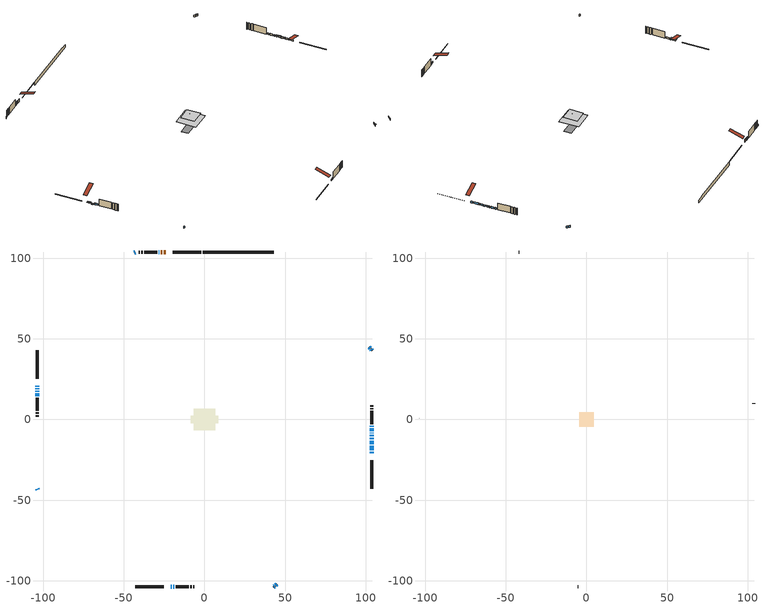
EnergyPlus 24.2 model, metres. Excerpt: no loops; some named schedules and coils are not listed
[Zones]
conditioned space
 floor outside (Floor1 construction): -0.37,-0.37 -0.37,0.37 0.37,0.37 0.37,-0.37 z0.54
 floor outside (Floor3 construction): -0.53,-0.53 -0.53,0.53 0.53,0.53 0.53,-0.53 z0.54
 floor adiabatic (AdiabaticFloorConstruction): -6.64,-6.64 -6.64,6.64 6.64,6.64 6.64,-6.64 z2.98
 floor foundation (Slab1 construction): -8.56,-2.43 -8.56,2.43 8.56,2.43 8.56,-2.43 z-1.82
 wall outside (RimJoist1 construction): -1.9,103.8 -19.65,103.8 / -43,-103.8 -25.25,-103.8 / -103.8,43 -103.8,25.25 / 103.8,-43 103.8,-25.25 z0.54:0.84
 wall outside (AdiabaticWallConstruction 1): -23.96,103.8 -25.4,103.8 / -26.33,103.8 -26.98,103.8 z0.54:2.57
 wall outside (AdiabaticWallConstruction): -103.8,20.94 -103.8,20.22 z0.54:1.43; 103.8,-20.94 103.8,-20.03 / 103.8,-19.1 103.8,-16.13 / -27.91,103.8 -28.3,103.8 / -103.8,19.3 -103.8,18.74 / -20.94,-103.8 -20.38,-103.8 / 103.8,-8.55 103.8,-8.23 / -19.45,-103.8 -18.8,-103.8 / -103.8,16.35 -103.8,14.43 / -42.99,103.8 -43.51,103.28 / -103.8,-42.99 -103.28,-43.51 / 103.8,-7.3 103.8,-5.55 / 103.8,-4.62 103.8,-3.81 / 44.19,-102.61 44.83,-101.97 / 102.61,44.19 101.97,44.83 z0.54:1.76; 103.8,-15.2 103.8,-13.12 / 42.99,-103.8 43.53,-103.26 / 103.8,42.99 103.26,43.53 / 103.8,-10.24 103.8,-9.48 z0.54:1.56; 103.8,-12.19 103.8,-11.17 z0.54:1.51; -103.8,17.82 -103.8,17.28 z0.54:1
 wall outside (Wall1 construction): -29.23,103.8 -37.41,103.8 / -17.87,-103.8 -9.7,-103.8 / -103.8,13.5 -103.8,5.32 / 103.8,-2.89 103.8,5.29 z0.54:5.42
 wall outside (Wall2 construction): -38.34,103.8 -39.16,103.8 / -8.77,-103.8 -7.94,-103.8 / -103.8,4.4 -103.8,3.57 / 103.8,6.22 103.8,7.05 z0.54:5.42
 wall outside (Wall4 construction): -40.09,103.8 -40.88,103.8 / -7.01,-103.8 -6.23,-103.8 / -103.8,2.64 -103.8,1.85 / 103.8,7.97 103.8,8.76 z0.54:5.42
 wall foundation (FoundationWall1 construction): -0.97,103.8,-1.82 -0.97,103.8,0.54 38.6,103.8,0.54 38.6,103.8,0.27 43,103.8,0.27 43,103.8,-1.82
 window (WindowConstruction 17): -103.8,20.93 -103.8,20.22 z0.54:1.43
 window (WindowConstruction 8): 103.8,-20.93 103.8,-20.03 z0.54:1.76
 window (WindowConstruction 9): 103.8,-19.1 103.8,-16.13 z0.54:1.76
 window (WindowConstruction 18): -27.91,103.8 -28.3,103.8 z0.54:1.76
 window (WindowConstruction 10): -103.8,19.3 -103.8,18.74 z0.54:1.76
 window (WindowConstruction 11): 103.8,-15.2 103.8,-13.12 z0.54:1.55
 window (WindowConstruction 12): 103.8,-12.19 103.8,-11.17 z0.54:1.51
 window (WindowConstruction 13): 43,-103.8 43.53,-103.26 z0.54:1.55
 window (WindowConstruction 14): 103.8,43 103.26,43.53 z0.54:1.55
 window (WindowConstruction): -103.8,17.81 -103.8,17.28 z0.54:1
 window (WindowConstruction 15): 103.8,-10.24 103.8,-9.48 z0.54:1.55
 window (WindowConstruction 16): -20.93,-103.8 -20.38,-103.8 z0.54:1.76
 window (WindowConstruction 19): 103.8,-8.55 103.8,-8.23 z0.54:1.76
 window (WindowConstruction 20): -19.45,-103.8 -18.8,-103.8 z0.54:1.76
 window (WindowConstruction 1): -103.8,16.35 -103.8,14.43 z0.54:1.76
 window (WindowConstruction 2): -43,103.8 -43.51,103.28 z0.54:1.76
 window (WindowConstruction 3): -103.8,-43 -103.28,-43.51 z0.54:1.76
 window (WindowConstruction 4): 103.8,-7.3 103.8,-5.55 z0.54:1.76
 window (WindowConstruction 5): 103.8,-4.62 103.8,-3.82 z0.54:1.76
 window (WindowConstruction 6): 44.19,-102.6 44.83,-101.97 z0.54:1.76
 window (WindowConstruction 7): 102.6,44.19 101.97,44.83 z0.54:1.76
 door (Door): -23.96,103.8 -25.4,103.8 z0.54:2.57
 door (Door 1): -26.33,103.8 -26.98,103.8 z0.54:2.57
 ceiling adiabatic (AdiabaticFloorConstruction): 6.64,-6.64 6.64,6.64 -6.64,6.64 -6.64,-6.64 z2.98
attic - vented
 floor to conditioned space (Floor4 construction Reversed): -4.62,-4.62 -4.62,4.62 4.62,4.62 4.62,-4.62 z5.42
 floor to conditioned space (Floor5 construction Reversed): -1.24,-1.24 -1.24,1.24 1.24,1.24 1.24,-1.24 z5.42
 wall outside (Wall5 construction): -41.81,103.8 -42.07,103.8 / -5.3,-103.8 -5.04,-103.8 / -103.8,0.93 -103.8,0.67 / 103.8,9.69 103.8,9.95 z0.54:5.42
 roof outside (Roof1 construction): -23.03,103.8,5.42 -23.03,94.48,8.53 -20.58,94.48,8.53 -20.58,103.8,5.42; -21.86,-103.8,5.42 -21.86,-94.48,8.53 -24.32,-94.48,8.53 -24.32,-103.8,5.42; -103.8,21.86,5.42 -94.48,21.86,8.53 -94.48,24.32,8.53 -103.8,24.32,5.42; 103.8,-21.86,5.42 94.48,-21.86,8.53 94.48,-24.32,8.53 103.8,-24.32,5.42
shading: -103.8,19.93 -103.8,21.23 -105.32,21.23 -105.32,19.93 z1.73; 103.8,-12.97 103.8,-15.35 104.26,-15.35 104.26,-12.97 z1.7; 103.8,-11.02 103.8,-12.34 104.26,-12.34 104.26,-11.02 z1.66; 43.64,-103.16 42.89,-103.91 43.22,-104.23 43.97,-103.48 z1.7; 103.16,43.64 103.91,42.89 104.23,43.22 103.48,43.97 z1.7; -103.8,17.13 -103.8,17.96 -105.32,17.96 -105.32,17.13 z1.15; 103.8,-9.33 103.8,-10.39 104.26,-10.39 104.26,-9.33 z1.7
[Building]
Building 1: Terrain=Suburbs
[Site:Location]
Moncton Intl AP_NB: Latitude {deg}=46.11; Longitude {deg}=-64.68; Time Zone {hr}=-4; Elevation {m}=71; Keep Site Location Information=Yes
[Site:GroundTemperature:Shallow]
1.33672, -0.726403, -0.891626, 0.0874321, 4.0178, 7.92987, 11.3214, 13.4699, 13.6524, 11.905, 8.59993, 4.80787
[Site:WaterMainsTemperature]
Calculation Method=Schedule; Temperature Schedule=mains temperature schedule
[Material] Roughness=Rough; Thermal Absorptance=0.9
Name | Thickness {m} | Conductivity {W/m-K} | Density {kg/m3} | Specific Heat {J/kg-K} | Solar Absorptance | Visible Absorptance
asphalt or fiberglass shingles | 0.00635 | 0.162714 | 1121.4 | 1465.45 | 0.4 | 0.4
ceiling loosefill ins | 0.254 | 0.0480833 | 16.02 | 1046.75 | 0.7 | 0.7
ceiling loosefill ins 1 | 0.169333 | 0.0480833 | 16.02 | 1046.75 | 0.7 | 0.7
ceiling stud and cavity | 0.1397 | 0.125932 | 65.682 | 1177.47 | 0.7 | 0.7
ceiling stud and cavity 1 | 0.1397 | 0.154955 | 65.682 | 1177.47 | 0.7 | 0.7
concrete 4.0 in. | 0.1016 | 1.803125 | 2242.8 | 837.4 | 0.7 | 0.7
concrete 8.0 in. | 0.2032 | 1.803125 | 2242.8 | 837.4 | 0.7 | 0.7
door material | 0.04445 | 0.0451087 | 512.64 | 1214.23 | 0.7 | 0.7
exterior vertical ins | 0.0141244 | 0.029427 | 32.04 | 1214.23 | 0.7 | 0.7
floor covering | 0.0127 | 0.0433444 | 54.468 | 1339.84 | 0.6 | 0.6
floor rigid ins; rim joist rigid ins; wall rigid ins | 0.051816 | 0.029427 | 32.04 | 1214.23 | 0.7 | 0.7
floor rigid ins 1; wall rigid ins 1 | 0.512978 | 0.029427 | 32.04 | 1214.23 | 0.7 | 0.7
floor stud and cavity | 0.1397 | 0.0855671 | 92.3553 | 1139.71 | 0.7 | 0.7
floor stud and cavity 1 | 0.1397 | 0.0880357 | 92.3553 | 1139.71 | 0.7 | 0.7
floor stud and cavity 2 | 0.1397 | 1.75129 | 37.0049 | 1207.88 | 0.7 | 0.7
furniture material conditioned space 1 | 0.1524 | 0.115458 | 640.8 | 1214.23 | 0.6 | 0.6
gypsum board | 0.0127 | 0.160291 | 801 | 837.4 | 0.6 | 0.6
gypsum board 1 | 0.0127 | 0.160291 | 801 | 837.4 | 0.7 | 0.7
osb sheathing 0.5 in. | 0.0127 | 0.115458 | 512.64 | 1214.23 | 0.7 | 0.7
osb sheathing 0.75 in. | 0.01905 | 0.115458 | 512.64 | 1214.23 | 0.7 | 0.7
osb sheathing 2.0 in. | 0.0508 | 0.115458 | 512.64 | 1214.23 | 0.7 | 0.7
rim joist stud and cavity | 0.0508 | 0.0471729 | 125.044 | 1163.47 | 0.6 | 0.6
wall stud and cavity | 0.1397 | 0.202397 | 139.0536 | 1170.24 | 0.7 | 0.7
wall stud and cavity 1 | 0.1397 | 0.251873 | 139.0536 | 1170.24 | 0.7 | 0.7
wall stud and cavity 2 | 0.1397 | 0.532503 | 139.0536 | 1170.24 | 0.7 | 0.7
wall stud and cavity 3 | 0.0889 | 6.1454 | 50.32683 | 1063.81 | 0.6 | 0.6
wall stud and cavity 4 | 0.0889 | 0.380278 | 52.3479 | 1209.89 | 0.7 | 0.7
wall stud and cavity 5 | 0.0889 | 0.391764 | 83.0341 | 1211.67 | 0.7 | 0.7
wood siding | 0.0254 | 0.102417 | 544.68 | 1172.36 | 0.4 | 0.4
wood siding 1 | 0.00254 | 0.102417 | 544.68 | 1172.36 | 0.4 | 0.4
wood siding 2; wood siding 3; wood siding 4 | 0.0254 | 0.102417 | 544.68 | 1172.36 | 0.7 | 0.7
[WindowMaterial:SimpleGlazingSystem]
Name | U-Factor {W/m2-K} | Solar Heat Gain Coefficient
WindowMaterial | 3.12687 | 0.54
WindowMaterial 1 | 3.04511 | 0.68
WindowMaterial 10 | 2.14231 | 0.51
WindowMaterial 11 | 2.02307 | 0.59
WindowMaterial 12 | 2.0367 | 0.58
WindowMaterial 13 | 3.10643 | 0.59
WindowMaterial 14 | 3.12517 | 0.41
WindowMaterial 2 | 2.17013 | 0.49
WindowMaterial 3 | 2.04465 | 0.58
WindowMaterial 4 | 2.112216 | 0.53
WindowMaterial 5 | 2.1196 | 0.53
WindowMaterial 6 | 2.00944 | 0.6
WindowMaterial 7 | 3.09962 | 0.59
WindowMaterial 8 | 2.26325 | 0.41
WindowMaterial 9 | 2.10427 | 0.54
[Construction]
AdiabaticFloorConstruction: floor stud and cavity 2, floor rigid ins 1, osb sheathing 0.75 in., floor covering
AdiabaticWallConstruction: wood siding 3, wall rigid ins 1, wall stud and cavity 4, gypsum board
AdiabaticWallConstruction 1: wood siding 4, wall rigid ins 1, wall stud and cavity 4, gypsum board
Door; Door 1: door material
Floor1 construction: floor stud and cavity, floor rigid ins, osb sheathing 0.75 in., floor covering
Floor3 construction: floor stud and cavity 1, floor rigid ins, osb sheathing 0.75 in., floor covering
Floor4 construction Reversed: gypsum board, ceiling stud and cavity, ceiling loosefill ins
Floor5 construction Reversed: gypsum board, ceiling stud and cavity 1, ceiling loosefill ins 1
FoundationWall1 construction: concrete 8.0 in., gypsum board 1
furniture construction conditioned space 1: furniture material conditioned space 1
PartitionWallConstruction: gypsum board, wall stud and cavity 5, gypsum board
RimJoist1 construction: wood siding 2, rim joist rigid ins, osb sheathing 2.0 in., rim joist stud and cavity
Roof1 construction: asphalt or fiberglass shingles
Slab1 construction: concrete 4.0 in.
Wall1 construction: wood siding, wall rigid ins, osb sheathing 0.5 in., wall stud and cavity, gypsum board
Wall2 construction: wood siding, wall rigid ins, osb sheathing 0.5 in., wall stud and cavity 1, gypsum board
Wall4 construction: wood siding, wall rigid ins, osb sheathing 0.5 in., wall stud and cavity 2, gypsum board
Wall5 construction: wood siding 1, wall stud and cavity 3
WindowConstruction: WindowMaterial
WindowConstruction 1: WindowMaterial 1
WindowConstruction 10; WindowConstruction 16: WindowMaterial 8
WindowConstruction 11: WindowMaterial 9
WindowConstruction 12; WindowConstruction 5: WindowMaterial 4
WindowConstruction 13; WindowConstruction 14: WindowMaterial 10
WindowConstruction 15: WindowMaterial 11
WindowConstruction 17: WindowMaterial 12
WindowConstruction 18: WindowMaterial 13
WindowConstruction 19; WindowConstruction 20: WindowMaterial 14
WindowConstruction 2; WindowConstruction 3: WindowMaterial 2
WindowConstruction 4: WindowMaterial 3
WindowConstruction 6; WindowConstruction 7: WindowMaterial 5
WindowConstruction 8: WindowMaterial 6
WindowConstruction 9: WindowMaterial 7
[Zone] Multiplier=1; Part of Total Floor Area=Yes
Name | Volume {m3}
attic - vented | 46.2507
conditioned space | 670
[Space]
Name | Zone | Volume {m3}
attic - vented 1 | attic - vented | 46.2507
conditioned space 1 | conditioned space | 670
[ZoneInfiltration:EffectiveLeakageArea]
infil attic - vented 1: Zone or Space=attic - vented 1; Schedule=Always On Discrete; Effective Air Leakage Area {cm2}=3235.06; Stack Coefficient=0.000555273; Wind Coefficient=1.59211e-05
[ZoneMixing]
whole house fan mix: Zone or Space=attic - vented; Schedule=Always On Continuous; Design Flow Rate Calculation Method=Flow/Zone; Design Flow Rate {m3/s}=0; Source Zone or Space=conditioned space
[SurfaceProperty:ExposedFoundationPerimeter]
Slab1: Exposed Perimeter Calculation Method=TotalExposedPerimeter; Total Exposed Perimeter {m}=43.967
[InternalMass] Zone or ZoneList=conditioned space; Space or SpaceList=conditioned space 1
Name | Construction | Surface Area {m2}
furniture mass conditioned space 1 | furniture construction conditioned space 1 | 104.596
partition wall mass | PartitionWallConstruction | 261.49
[Lights]
interior lighting: Zone or ZoneList or Space or SpaceList=conditioned space 1; Schedule=interior lighting schedule; Design Level Calculation Method=LightingLevel; Lighting Level {W}=343.2; Return Air Fraction=0; Fraction Radiant=0.6; Fraction Visible=0.2; Fraction Replaceable=1
[People]
occupants: Zone or ZoneList or Space or SpaceList=conditioned space 1; Number of People Schedule=occupants schedule; Number of People Calculation Method=People; Number of People=3; Fraction Radiant=0.314171; Sensible Heat Fraction=0.56303; Activity Level Schedule=occupants activity schedule; Carbon Dioxide Generation Rate {m3/s-W}=0; Enable ASHRAE 55 Comfort Warnings=No; Mean Radiant Temperature Calculation Type=EnclosureAveraged
[ElectricEquipment] Zone or ZoneList or Space or SpaceList=conditioned space 1; Design Level Calculation Method=EquipmentLevel
Name | Schedule | Design Level {W} | Fraction Latent | Fraction Radiant | Fraction Lost
clothes dryer | clothes dryer schedule | 140.772 | 0.015 | 0.081 | 0.85
clothes washer | clothes washer schedule | 32.1985 | 0.03 | 0.162 | 0.7
cooking range | cooking range schedule | 215.147 | 0.08 | 0.432 | 0.2
dishwasher | dishwasher schedule | 66.8632 | 0.3 | 0.18 | 0.4
fridge | fridge schedule | 72.9452 | 0 | 0.6 | 0
mech vent bath fan 0 | mech vent bath fan 0 schedule | 50.2 | 0 | 0 | 1
mech vent bath fan 1 | mech vent bath fan 1 schedule | 50.2 | 0 | 0 | 1
mech vent house fan | mech vent house fan schedule | 0 | 0 | 0 | 1
mech vent house fan cfis | mech vent house fan cfis schedule | 0 | 0 | 0 | 0
misc plug loads | misc plug loads schedule | 494.7 | 0.045 | 0.513 | 0.1
whole house fan | Always On Discrete | 0 | 0 | 0 | 1
[OtherEquipment] Zone or ZoneList or Space or SpaceList=conditioned space 1; Design Level Calculation Method=EquipmentLevel
Name | Fuel Type | Schedule | Design Level {W} | Fraction Latent | Fraction Radiant | Fraction Lost
clothes dryer 1 | Electricity | clothes dryer schedule | 0 | 0.015 | 0.081 | 0.85
cooking range 1 | Electricity | cooking range schedule | 0 | 0.08 | 0.432 | 0.2
general water use latent | None | general water use schedule | 62.594 | 1 | 0 | 0
general water use sensible | None | general water use schedule | -61.6891 | 0 | 0.6 | 0
mech vent house fan latent load | None | Always On Discrete | 0 | 1 | 0 | 0
mech vent house fan sensible load | None | Always On Discrete | 0 | 0 | 0 | 0
water heater energy adjustment1 | Electricity | Always On Discrete | 0.01 | 0 | 0 | 1
[ZoneInfiltration:DesignFlowRate] Zone or ZoneList or Space or SpaceList=conditioned space 1; Schedule=Always On Discrete; Design Flow Rate Calculation Method=Flow/Zone; Design Flow Rate {m3/s}=0
infil flow; natural vent flow; whole house fan flow
[ZoneControl:Thermostat]
conditioned space Thermostat: Zone or ZoneList=conditioned space; Control Type Schedule=conditioned space Thermostat Schedule; Control 1=conditioned space temperature setpoint; Temperature Difference Between Cutout And Setpoint {deltaC}=0
[ThermostatSetpoint:DualSetpoint]
conditioned space temperature setpoint: Heating Setpoint Temperature Schedule=heating setpoint; Cooling Setpoint Temperature Schedule=cooling setpoint
[AirLoopHVAC:UnitarySystem] Control Type=Load; Controlling Zone or Thermostat Location=conditioned space; Dehumidification Control Type=None; Availability Schedule=Always On Discrete; Fan Placement=BlowThrough; DX Heating Coil Sizing Ratio=1; Use DOAS DX Cooling Coil=No; Minimum Supply Air Temperature {C}=2; Latent Load Control=SensibleOnlyLoadControl; Cooling Supply Air Flow Rate Method=None; Heating Supply Air Flow Rate Method=SupplyAirFlowRate; Heating Supply Air Flow Rate {m3/s}=0.00141584; No Load Supply Air Flow Rate Method=SupplyAirFlowRate; No Load Supply Air Flow Rate {m3/s}=0; No Load Supply Air Flow Rate Control Set To Low Speed=Yes; Maximum Supply Air Temperature {C}=48.8889; Maximum Outdoor Dry-Bulb Temperature for Supplemental Heater Operation {C}=21; Ancillary On-Cycle Electric Power {W}=0; Ancillary Off-Cycle Electric Power {W}=0
Name | Supply Fan | Supply Air Fan Operating Mode Schedule | Heating Coil
unit heater unitary system | unit heater supply fan | unit heater auto fan schedule | unit heater htg coil
unit heater unitary system 1 | unit heater supply fan 1 | unit heater auto fan schedule 1 | unit heater htg coil 1
[Zone equipment]
conditioned space: electric baseboard, unit heater unitary system, unit heater unitary system 1
[Foundation:Kiva]
Foundation Kiva 1: Initial Indoor Air Temperature {C}=18; Wall Height Above Grade {m}=0.540014; Wall Depth Below Slab {m}=0.2032; Custom Block Material Name 1=exterior vertical ins; Custom Block Depth 1 {m}=2.36001; Custom Block X Position 1 {m}=0.2159; Custom Block Z Position 1 {m}=0
[Foundation:Kiva:Settings]
Soil Conductivity {W/m-K}=0.849921; Soil Density {kg/m3}=1842.3; Soil Specific Heat {J/kg-K}=418.7; Ground Solar Absorptivity=0.9; Ground Thermal Absorptivity=0.9; Ground Surface Roughness {m}=0.03; Far-Field Width {m}=40; Deep-Ground Boundary Condition=ZeroFlux; Deep-Ground Depth {m}=40; Minimum Cell Dimension {m}=0.2; Maximum Cell Growth Coefficient=3; Simulation Timestep=Timestep
[Exterior:Lights]
exterior lighting: Schedule=exterior lighting schedule; Design Level {W}=75.6
[EnergyManagementSystem:Sensor] Output:Variable or Output:Meter Index Key=conditioned space
Name | Output:Variable or Output:Meter
conditioned_space_clg_unmet_s | Zone Cooling Setpoint Not Met Time
conditioned_space_htg_unmet_s | Zone Heating Setpoint Not Met Time
fridge_tin_s; tin_s; tin_s_1 | Zone Mean Air Temperature
tout_s | Zone Outdoor Air Drybulb Temperature
win_s | Zone Air Humidity Ratio
[Schedule:Constant]
Name | Hourly Value
Always On Continuous; mech vent house fan schedule; mech vent house fan cfis schedule; Always On Discrete | 1
occupants activity schedule | 117.228
fridge schedule; unit heater auto fan schedule; unit heater auto fan schedule 1 | 0
[Schedule:Week:Daily]
interior lighting schedule Week Rule - Jan1-Jan27: interior lighting schedule day, interior lighting schedule day, interior lighting schedule day, interior lighting schedule day, interior lighting schedule day, interior lighting schedule day, interior lighting schedule day, interior lighting schedule default day, interior lighting schedule default day, interior lighting schedule default day, interior lighting schedule default day, interior lighting schedule default day
interior lighting schedule Week Rule - Jan28-Feb3: interior lighting schedule day, interior lighting schedule day, interior lighting schedule day, interior lighting schedule day, interior lighting schedule day 1, interior lighting schedule day 1, interior lighting schedule day 1, interior lighting schedule default day, interior lighting schedule default day, interior lighting schedule default day, interior lighting schedule default day, interior lighting schedule default day
interior lighting schedule Week Rule - Feb4-Feb24: interior lighting schedule day 1, interior lighting schedule day 1, interior lighting schedule day 1, interior lighting schedule day 1, interior lighting schedule day 1, interior lighting schedule day 1, interior lighting schedule day 1, interior lighting schedule default day, interior lighting schedule default day, interior lighting schedule default day, interior lighting schedule default day, interior lighting schedule default day
interior lighting schedule Week Rule - Feb25-Mar3: interior lighting schedule day 1, interior lighting schedule day 1, interior lighting schedule day 1, interior lighting schedule day 1, interior lighting schedule day 2, interior lighting schedule day 2, interior lighting schedule day 2, interior lighting schedule default day, interior lighting schedule default day, interior lighting schedule default day, interior lighting schedule default day, interior lighting schedule default day
interior lighting schedule Week Rule - Mar4-Mar31: interior lighting schedule day 2, interior lighting schedule day 2, interior lighting schedule day 2, interior lighting schedule day 2, interior lighting schedule day 2, interior lighting schedule day 2, interior lighting schedule day 2, interior lighting schedule default day, interior lighting schedule default day, interior lighting schedule default day, interior lighting schedule default day, interior lighting schedule default day
interior lighting schedule Week Rule - Apr1-Apr28: interior lighting schedule day 3, interior lighting schedule day 3, interior lighting schedule day 3, interior lighting schedule day 3, interior lighting schedule day 3, interior lighting schedule day 3, interior lighting schedule day 3, interior lighting schedule default day, interior lighting schedule default day, interior lighting schedule default day, interior lighting schedule default day, interior lighting schedule default day
interior lighting schedule Week Rule - Apr29-May5: interior lighting schedule day 3, interior lighting schedule day 3, interior lighting schedule day 4, interior lighting schedule day 4, interior lighting schedule day 4, interior lighting schedule day 4, interior lighting schedule day 4, interior lighting schedule default day, interior lighting schedule default day, interior lighting schedule default day, interior lighting schedule default day, interior lighting schedule default day
interior lighting schedule Week Rule - May6-May26: interior lighting schedule day 4, interior lighting schedule day 4, interior lighting schedule day 4, interior lighting schedule day 4, interior lighting schedule day 4, interior lighting schedule day 4, interior lighting schedule day 4, interior lighting schedule default day, interior lighting schedule default day, interior lighting schedule default day, interior lighting schedule default day, interior lighting schedule default day
interior lighting schedule Week Rule - May27-Jun2: interior lighting schedule day 4, interior lighting schedule day 4, interior lighting schedule day 4, interior lighting schedule day 4, interior lighting schedule day 4, interior lighting schedule day 5, interior lighting schedule day 5, interior lighting schedule default day, interior lighting schedule default day, interior lighting schedule default day, interior lighting schedule default day, interior lighting schedule default day
interior lighting schedule Week Rule - Jun3-Jun30: interior lighting schedule day 5, interior lighting schedule day 5, interior lighting schedule day 5, interior lighting schedule day 5, interior lighting schedule day 5, interior lighting schedule day 5, interior lighting schedule day 5, interior lighting schedule default day, interior lighting schedule default day, interior lighting schedule default day, interior lighting schedule default day, interior lighting schedule default day
interior lighting schedule Week Rule - Jul1-Jul28: interior lighting schedule day 6, interior lighting schedule day 6, interior lighting schedule day 6, interior lighting schedule day 6, interior lighting schedule day 6, interior lighting schedule day 6, interior lighting schedule day 6, interior lighting schedule default day, interior lighting schedule default day, interior lighting schedule default day, interior lighting schedule default day, interior lighting schedule default day
interior lighting schedule Week Rule - Jul29-Aug4: interior lighting schedule day 6, interior lighting schedule day 6, interior lighting schedule day 6, interior lighting schedule day 7, interior lighting schedule day 7, interior lighting schedule day 7, interior lighting schedule day 7, interior lighting schedule default day, interior lighting schedule default day, interior lighting schedule default day, interior lighting schedule default day, interior lighting schedule default day
interior lighting schedule Week Rule - Aug5-Aug25: interior lighting schedule day 7, interior lighting schedule day 7, interior lighting schedule day 7, interior lighting schedule day 7, interior lighting schedule day 7, interior lighting schedule day 7, interior lighting schedule day 7, interior lighting schedule default day, interior lighting schedule default day, interior lighting schedule default day, interior lighting schedule default day, interior lighting schedule default day
interior lighting schedule Week Rule - Aug26-Sep1: interior lighting schedule day 7, interior lighting schedule day 7, interior lighting schedule day 7, interior lighting schedule day 7, interior lighting schedule day 7, interior lighting schedule day 7, interior lighting schedule day 8, interior lighting schedule default day, interior lighting schedule default day, interior lighting schedule default day, interior lighting schedule default day, interior lighting schedule default day
interior lighting schedule Week Rule - Sep2-Sep29: interior lighting schedule day 8, interior lighting schedule day 8, interior lighting schedule day 8, interior lighting schedule day 8, interior lighting schedule day 8, interior lighting schedule day 8, interior lighting schedule day 8, interior lighting schedule default day, interior lighting schedule default day, interior lighting schedule default day, interior lighting schedule default day, interior lighting schedule default day
interior lighting schedule Week Rule - Sep30-Oct6: interior lighting schedule day 8, interior lighting schedule day 9, interior lighting schedule day 9, interior lighting schedule day 9, interior lighting schedule day 9, interior lighting schedule day 9, interior lighting schedule day 9, interior lighting schedule default day, interior lighting schedule default day, interior lighting schedule default day, interior lighting schedule default day, interior lighting schedule default day
interior lighting schedule Week Rule - Oct7-Oct27: interior lighting schedule day 9, interior lighting schedule day 9, interior lighting schedule day 9, interior lighting schedule day 9, interior lighting schedule day 9, interior lighting schedule day 9, interior lighting schedule day 9, interior lighting schedule default day, interior lighting schedule default day, interior lighting schedule default day, interior lighting schedule default day, interior lighting schedule default day
interior lighting schedule Week Rule - Oct28-Nov3: interior lighting schedule day 9, interior lighting schedule day 9, interior lighting schedule day 9, interior lighting schedule day 9, interior lighting schedule day 10, interior lighting schedule day 10, interior lighting schedule day 10, interior lighting schedule default day, interior lighting schedule default day, interior lighting schedule default day, interior lighting schedule default day, interior lighting schedule default day
interior lighting schedule Week Rule - Nov4-Nov24: interior lighting schedule day 10, interior lighting schedule day 10, interior lighting schedule day 10, interior lighting schedule day 10, interior lighting schedule day 10, interior lighting schedule day 10, interior lighting schedule day 10, interior lighting schedule default day, interior lighting schedule default day, interior lighting schedule default day, interior lighting schedule default day, interior lighting schedule default day
interior lighting schedule Week Rule - Nov25-Dec1: interior lighting schedule day 10, interior lighting schedule day 10, interior lighting schedule day 10, interior lighting schedule day 10, interior lighting schedule day 10, interior lighting schedule day 10, interior lighting schedule day 11, interior lighting schedule default day, interior lighting schedule default day, interior lighting schedule default day, interior lighting schedule default day, interior lighting schedule default day
interior lighting schedule Week Rule - Dec2-Dec31: interior lighting schedule day 11, interior lighting schedule day 11, interior lighting schedule day 11, interior lighting schedule day 11, interior lighting schedule day 11, interior lighting schedule day 11, interior lighting schedule day 11, interior lighting schedule default day, interior lighting schedule default day, interior lighting schedule default day, interior lighting schedule default day, interior lighting schedule default day
occupants schedule Week Rule - Jan1-Dec31: occupants schedule day, occupants schedule day, occupants schedule day, occupants schedule day, occupants schedule day, occupants schedule day, occupants schedule day, occupants schedule default day, occupants schedule default day, occupants schedule default day, occupants schedule default day, occupants schedule default day
clothes dryer schedule Week Rule - Jan1-Dec31: clothes dryer schedule day, clothes dryer schedule day, clothes dryer schedule day, clothes dryer schedule day, clothes dryer schedule day, clothes dryer schedule day, clothes dryer schedule day, clothes dryer schedule default day, clothes dryer schedule default day, clothes dryer schedule default day, clothes dryer schedule default day, clothes dryer schedule default day
clothes washer schedule Week Rule - Jan1-Dec31: clothes washer schedule day, clothes washer schedule day, clothes washer schedule day, clothes washer schedule day, clothes washer schedule day, clothes washer schedule day, clothes washer schedule day, clothes washer schedule default day, clothes washer schedule default day, clothes washer schedule default day, clothes washer schedule default day, clothes washer schedule default day
cooking range schedule Week Rule - Jan1-Dec31: cooking range schedule day, cooking range schedule day, cooking range schedule day, cooking range schedule day, cooking range schedule day, cooking range schedule day, cooking range schedule day, cooking range schedule default day, cooking range schedule default day, cooking range schedule default day, cooking range schedule default day, cooking range schedule default day
dishwasher schedule Week Rule - Jan1-Dec31: dishwasher schedule day, dishwasher schedule day, dishwasher schedule day, dishwasher schedule day, dishwasher schedule day, dishwasher schedule day, dishwasher schedule day, dishwasher schedule default day, dishwasher schedule default day, dishwasher schedule default day, dishwasher schedule default day, dishwasher schedule default day
mech vent bath fan 0 schedule Week Rule - Jan1-Dec31: mech vent bath fan 0 schedule day, mech vent bath fan 0 schedule day, mech vent bath fan 0 schedule day, mech vent bath fan 0 schedule day, mech vent bath fan 0 schedule day, mech vent bath fan 0 schedule day, mech vent bath fan 0 schedule day, mech vent bath fan 0 schedule default day, mech vent bath fan 0 schedule default day, mech vent bath fan 0 schedule default day, mech vent bath fan 0 schedule default day, mech vent bath fan 0 schedule default day
mech vent bath fan 1 schedule Week Rule - Jan1-Dec31: mech vent bath fan 1 schedule day, mech vent bath fan 1 schedule day, mech vent bath fan 1 schedule day, mech vent bath fan 1 schedule day, mech vent bath fan 1 schedule day, mech vent bath fan 1 schedule day, mech vent bath fan 1 schedule day, mech vent bath fan 1 schedule default day, mech vent bath fan 1 schedule default day, mech vent bath fan 1 schedule default day, mech vent bath fan 1 schedule default day, mech vent bath fan 1 schedule default day
misc plug loads schedule Week Rule - Jan1-Dec31: misc plug loads schedule day, misc plug loads schedule day, misc plug loads schedule day, misc plug loads schedule day, misc plug loads schedule day, misc plug loads schedule day, misc plug loads schedule day, misc plug loads schedule default day, misc plug loads schedule default day, misc plug loads schedule default day, misc plug loads schedule default day, misc plug loads schedule default day
general water use schedule Week Rule - Jan1-Dec31: general water use schedule day, general water use schedule day, general water use schedule day, general water use schedule day, general water use schedule day, general water use schedule day, general water use schedule day, general water use schedule default day, general water use schedule default day, general water use schedule default day, general water use schedule default day, general water use schedule default day
exterior lighting schedule Week Rule - Jan1-Jan27: exterior lighting schedule day, exterior lighting schedule day, exterior lighting schedule day, exterior lighting schedule day, exterior lighting schedule day, exterior lighting schedule day, exterior lighting schedule day, exterior lighting schedule default day, exterior lighting schedule default day, exterior lighting schedule default day, exterior lighting schedule default day, exterior lighting schedule default day
exterior lighting schedule Week Rule - Jan28-Feb3: exterior lighting schedule day, exterior lighting schedule day, exterior lighting schedule day, exterior lighting schedule day, exterior lighting schedule day 1, exterior lighting schedule day 1, exterior lighting schedule day 1, exterior lighting schedule default day, exterior lighting schedule default day, exterior lighting schedule default day, exterior lighting schedule default day, exterior lighting schedule default day
exterior lighting schedule Week Rule - Feb4-Feb24: exterior lighting schedule day 1, exterior lighting schedule day 1, exterior lighting schedule day 1, exterior lighting schedule day 1, exterior lighting schedule day 1, exterior lighting schedule day 1, exterior lighting schedule day 1, exterior lighting schedule default day, exterior lighting schedule default day, exterior lighting schedule default day, exterior lighting schedule default day, exterior lighting schedule default day
exterior lighting schedule Week Rule - Feb25-Mar3: exterior lighting schedule day 1, exterior lighting schedule day 1, exterior lighting schedule day 1, exterior lighting schedule day 1, exterior lighting schedule day 2, exterior lighting schedule day 2, exterior lighting schedule day 2, exterior lighting schedule default day, exterior lighting schedule default day, exterior lighting schedule default day, exterior lighting schedule default day, exterior lighting schedule default day
[Schedule:Year]
interior lighting schedule: interior lighting schedule Week Rule - Jan1-Jan27, 1, 1, 1, 27, interior lighting schedule Week Rule - Jan28-Feb3, 1, 28, 2, 3, interior lighting schedule Week Rule - Feb4-Feb24, 2, 4, 2, 24, interior lighting schedule Week Rule - Feb25-Mar3, 2, 25, 3, 3, interior lighting schedule Week Rule - Mar4-Mar31, 3, 4, 3, 31, interior lighting schedule Week Rule - Apr1-Apr28, 4, 1, 4, 28, interior lighting schedule Week Rule - Apr29-May5, 4, 29, 5, 5, interior lighting schedule Week Rule - May6-May26, 5, 6, 5, 26, interior lighting schedule Week Rule - May27-Jun2, 5, 27, 6, 2, interior lighting schedule Week Rule - Jun3-Jun30, 6, 3, 6, 30, interior lighting schedule Week Rule - Jul1-Jul28, 7, 1, 7, 28, interior lighting schedule Week Rule - Jul29-Aug4, 7, 29, 8, 4, interior lighting schedule Week Rule - Aug5-Aug25, 8, 5, 8, 25, interior lighting schedule Week Rule - Aug26-Sep1, 8, 26, 9, 1, interior lighting schedule Week Rule - Sep2-Sep29, 9, 2, 9, 29, interior lighting schedule Week Rule - Sep30-Oct6, 9, 30, 10, 6, interior lighting schedule Week Rule - Oct7-Oct27, 10, 7, 10, 27, interior lighting schedule Week Rule - Oct28-Nov3, 10, 28, 11, 3, interior lighting schedule Week Rule - Nov4-Nov24, 11, 4, 11, 24, interior lighting schedule Week Rule - Nov25-Dec1, 11, 25, 12, 1, interior lighting schedule Week Rule - Dec2-Dec31, 12, 2, 12, 31
occupants schedule: occupants schedule Week Rule - Jan1-Dec31, 1, 1, 12, 31
clothes dryer schedule: clothes dryer schedule Week Rule - Jan1-Dec31, 1, 1, 12, 31
clothes washer schedule: clothes washer schedule Week Rule - Jan1-Dec31, 1, 1, 12, 31
cooking range schedule: cooking range schedule Week Rule - Jan1-Dec31, 1, 1, 12, 31
dishwasher schedule: dishwasher schedule Week Rule - Jan1-Dec31, 1, 1, 12, 31
mech vent bath fan 0 schedule: mech vent bath fan 0 schedule Week Rule - Jan1-Dec31, 1, 1, 12, 31
mech vent bath fan 1 schedule: mech vent bath fan 1 schedule Week Rule - Jan1-Dec31, 1, 1, 12, 31
misc plug loads schedule: misc plug loads schedule Week Rule - Jan1-Dec31, 1, 1, 12, 31
general water use schedule: general water use schedule Week Rule - Jan1-Dec31, 1, 1, 12, 31
exterior lighting schedule: exterior lighting schedule Week Rule - Jan1-Jan27, 1, 1, 1, 27, exterior lighting schedule Week Rule - Jan28-Feb3, 1, 28, 2, 3, exterior lighting schedule Week Rule - Feb4-Feb24, 2, 4, 2, 24, exterior lighting schedule Week Rule - Feb25-Mar3, 2, 25, 3, 3, exterior lighting schedule Week Rule - Mar4-Mar31, 3, 4, 3, 31, exterior lighting schedule Week Rule - Apr1-Apr28, 4, 1, 4, 28, exterior lighting schedule Week Rule - Apr29-May5, 4, 29, 5, 5, exterior lighting schedule Week Rule - May6-May26, 5, 6, 5, 26, exterior lighting schedule Week Rule - May27-Jun2, 5, 27, 6, 2, exterior lighting schedule Week Rule - Jun3-Jun30, 6, 3, 6, 30, exterior lighting schedule Week Rule - Jul1-Jul28, 7, 1, 7, 28, exterior lighting schedule Week Rule - Jul29-Aug4, 7, 29, 8, 4, exterior lighting schedule Week Rule - Aug5-Aug25, 8, 5, 8, 25, exterior lighting schedule Week Rule - Aug26-Sep1, 8, 26, 9, 1, exterior lighting schedule Week Rule - Sep2-Sep29, 9, 2, 9, 29, exterior lighting schedule Week Rule - Sep30-Oct6, 9, 30, 10, 6, exterior lighting schedule Week Rule - Oct7-Oct27, 10, 7, 10, 27, exterior lighting schedule Week Rule - Oct28-Nov3, 10, 28, 11, 3, exterior lighting schedule Week Rule - Nov4-Nov24, 11, 4, 11, 24, exterior lighting schedule Week Rule - Nov25-Dec1, 11, 25, 12, 1, exterior lighting schedule Week Rule - Dec2-Dec31, 12, 2, 12, 31
[Schedule:Compact]
conditioned space Thermostat Schedule: Through: 12/31, For: AllDays, Until: 24:00, 4
mains temperature schedule: Through: 01/01, For: AllDays, Until: 24:00, 6.09, Through: 01/02, For: AllDays, Until: 24:00, 6.02167, Through: 01/03, For: AllDays, Until: 24:00, 5.95444, Through: 01/04, For: AllDays, Until: 24:00, 5.88833, Through: 01/05, For: AllDays, Until: 24:00, 5.82333, Through: 01/06, For: AllDays, Until: 24:00, 5.75944, Through: 01/07, For: AllDays, Until: 24:00, 5.69667, Through: 01/08, For: AllDays, Until: 24:00, 5.635, Through: 01/09, For: AllDays, Until: 24:00, 5.57444, Through: 01/10, For: AllDays, Until: 24:00, 5.515, Through: 01/11, For: AllDays, Until: 24:00, 5.45722, Through: 01/12, For: AllDays, Until: 24:00, 5.4, Through: 01/13, For: AllDays, Until: 24:00, 5.34444, Through: 01/14, For: AllDays, Until: 24:00, 5.29, Through: 01/15, For: AllDays, Until: 24:00, 5.23667, Through: 01/16, For: AllDays, Until: 24:00, 5.18444, Through: 01/17, For: AllDays, Until: 24:00, 5.13389, Through: 01/18, For: AllDays, Until: 24:00, 5.085, Through: 01/19, For: AllDays, Until: 24:00, 5.03667, Through: 01/20, For: AllDays, Until: 24:00, 4.99, Through: 01/21, For: AllDays, Until: 24:00, 4.94444, Through: 01/22, For: AllDays, Until: 24:00, 4.90056, Through: 01/23, For: AllDays, Until: 24:00, 4.85833, Through: 01/24, For: AllDays, Until: 24:00, 4.81722, Through: 01/25, For: AllDays, Until: 24:00, 4.77722, Through: 01/26, For: AllDays, Until: 24:00, 4.73889, Through: 01/27, For: AllDays, Until: 24:00, 4.70167, Through: 01/28, For: AllDays, Until: 24:00, 4.66611, Through: 01/29, For: AllDays, Until: 24:00, 4.63222, Through: 01/30, For: AllDays, Until: 24:00, 4.59944, Through: 01/31, For: AllDays, Until: 24:00, 4.56833, Through: 02/01, For: AllDays, Until: 24:00, 4.53889, Through: 02/02, For: AllDays, Until: 24:00, 4.51056, Through: 02/03, For: AllDays, Until: 24:00, 4.48389, Through: 02/04, For: AllDays, Until: 24:00, 4.45889, Through: 02/05, For: AllDays, Until: 24:00, 4.435, Through: 02/06, For: AllDays, Until: 24:00, 4.41278, Through: 02/07, For: AllDays, Until: 24:00, 4.39222, Through: 02/08, For: AllDays, Until: 24:00, 4.37333, Through: 02/09, For: AllDays, Until: 24:00, 4.35556, Through: 02/10, For: AllDays, Until: 24:00, 4.33944, Through: 02/11, For: AllDays, Until: 24:00, 4.325, Through: 02/12, For: AllDays, Until: 24:00, 4.31222, Through: 02/13, For: AllDays, Until: 24:00, 4.30056, Through: 02/14, For: AllDays, Until: 24:00, 4.29056, Through: 02/15, For: AllDays, Until: 24:00, 4.28222, Through: 02/16, For: AllDays, Until: 24:00, 4.27556, Through: 02/17, For: AllDays, Until: 24:00, 4.27056, Through: 02/18, For: AllDays, Until: 24:00, 4.26667, Through: 02/19, For: AllDays, Until: 24:00, 4.265, Through: 02/20, For: AllDays, Until: 24:00, 4.26444, Through: 02/21, For: AllDays, Until: 24:00, 4.26556, Through: 02/22, For: AllDays, Until: 24:00, 4.26833, Through: 02/23, For: AllDays, Until: 24:00, 4.27222, Through: 02/24, For: AllDays, Until: 24:00, 4.27833, Through: 02/25, For: AllDays, Until: 24:00, 4.28556, Through: 02/26, For: AllDays, Until: 24:00, 4.29444, Through: 02/27, For: AllDays, Until: 24:00, 4.305, Through: 02/28, For: AllDays, Until: 24:00, 4.31667, Through: 03/01, For: AllDays, Until: 24:00, 4.33056, Through: 03/02, For: AllDays, Until: 24:00, 4.34556, Through: 03/03, For: AllDays, Until: 24:00, 4.36222, Through: 03/04, For: AllDays, Until: 24:00, 4.38, Through: 03/05, For: AllDays, Until: 24:00, 4.4, Through: 03/06, For: AllDays, Until: 24:00, 4.42111, Through: 03/07, For: AllDays, Until: 24:00, 4.44389, Through: 03/08, For: AllDays, Until: 24:00, 4.46833, Through: 03/09, For: AllDays, Until: 24:00, 4.49389, Through: 03/10, For: AllDays, Until: 24:00, 4.52111, Through: 03/11, For: AllDays, Until: 24:00, 4.55, Through: 03/12, For: AllDays, Until: 24:00, 4.58, Through: 03/13, For: AllDays, Until: 24:00, 4.61167, Through: 03/14, For: AllDays, Until: 24:00, 4.645, Through: 03/15, For: AllDays, Until: 24:00, 4.67944, Through: 03/16, For: AllDays, Until: 24:00, 4.71556, Through: 03/17, For: AllDays, Until: 24:00, 4.75333, Through: 03/18, For: AllDays, Until: 24:00, 4.79222, Through: 03/19, For: AllDays, Until: 24:00, 4.83222, Through: 03/20, For: AllDays, Until: 24:00, 4.87444, Through: 03/21, For: AllDays, Until: 24:00, 4.91722, Through: 03/22, For: AllDays, Until: 24:00, 4.96167, Through: 03/23, For: AllDays, Until: 24:00, 5.00778, Through: 03/24, For: AllDays, Until: 24:00, 5.055, Through: 03/25, For: AllDays, Until: 24:00, 5.10333, Through: 03/26, For: AllDays, Until: 24:00, 5.15333, Through: 03/27, For: AllDays, Until: 24:00, 5.20444, Through: 03/28, For: AllDays, Until: 24:00, 5.25667, Through: 03/29, For: AllDays, Until: 24:00, 5.31056, Through: 03/30, For: AllDays, Until: 24:00, 5.36556, Through: 03/31, For: AllDays, Until: 24:00, 5.42167, Through: 04/01, For: AllDays, Until: 24:00, 5.47889, Through: 04/02, For: AllDays, Until: 24:00, 5.53778, Through: 04/03, For: AllDays, Until: 24:00, 5.59722, Through: 04/04, For: AllDays, Until: 24:00, 5.65833, Through: 04/05, For: AllDays, Until: 24:00, 5.72056, Through: 04/06, For: AllDays, Until: 24:00, 5.78389, Through: 04/07, For: AllDays, Until: 24:00, 5.84833, Through: 04/08, For: AllDays, Until: 24:00, 5.91333, Through: 04/09, For: AllDays, Until: 24:00, 5.98, Through: 04/10, For: AllDays, Until: 24:00, 6.04778, Through: 04/11, For: AllDays, Until: 24:00, 6.11667, Through: 04/12, For: AllDays, Until: 24:00, 6.18611, Through: 04/13, For: AllDays, Until: 24:00, 6.25667, Through: 04/14, For: AllDays, Until: 24:00, 6.32833, Through: 04/15, For: AllDays, Until: 24:00, 6.40111, Through: 04/16, For: AllDays, Until: 24:00, 6.47444, Through: 04/17, For: AllDays, Until: 24:00, 6.54889, Through: 04/18, For: AllDays, Until: 24:00, 6.62444, Through: 04/19, For: AllDays, Until: 24:00, 6.70056, Through: 04/20, For: AllDays, Until: 24:00, 6.77722, Through: 04/21, For: AllDays, Until: 24:00, 6.85556, Through: 04/22, For: AllDays, Until: 24:00, 6.93389, Through: 04/23, For: AllDays, Until: 24:00, 7.01333, Through: 04/24, For: AllDays, Until: 24:00, 7.09333, Through: 04/25, For: AllDays, Until: 24:00, 7.17444, Through: 04/26, For: AllDays, Until: 24:00, 7.25611, Through: 04/27, For: AllDays, Until: 24:00, 7.33833, Through: 04/28, For: AllDays, Until: 24:00, 7.42111, Through: 04/29, For: AllDays, Until: 24:00, 7.505, Through: 04/30, For: AllDays, Until: 24:00, 7.58889, Through: 05/01, For: AllDays, Until: 24:00, 7.67389, Through: 05/02, For: AllDays, Until: 24:00, 7.75889, Through: 05/03, For: AllDays, Until: 24:00, 7.845, Through: 05/04, For: AllDays, Until: 24:00, 7.93111, Through: 05/05, For: AllDays, Until: 24:00, 8.01833, Through: 05/06, For: AllDays, Until: 24:00, 8.10556, Through: 05/07, For: AllDays, Until: 24:00, 8.19333, Through: 05/08, For: AllDays, Until: 24:00, 8.28111, Through: 05/09, For: AllDays, Until: 24:00, 8.36944, Through: 05/10, For: AllDays, Until: 24:00, 8.45833, Through: 05/11, For: AllDays, Until: 24:00, 8.54778, Through: 05/12, For: AllDays, Until: 24:00, 8.63722, Through: 05/13, For: AllDays, Until: 24:00, 8.72667, Through: 05/14, For: AllDays, Until: 24:00, 8.81667, Through: 05/15, For: AllDays, Until: 24:00, 8.90722, Through: 05/16, For: AllDays, Until: 24:00, 8.99722, Through: 05/17, For: AllDays, Until: 24:00, 9.08778, Through: 05/18, For: AllDays, Until: 24:00, 9.17889, Through: 05/19, For: AllDays, Until: 24:00, 9.26944, Through: 05/20, For: AllDays, Until: 24:00, 9.36056, Through: 05/21, For: AllDays, Until: 24:00, 9.45111, Through: 05/22, For: AllDays, Until: 24:00, 9.54222, Through: 05/23, For: AllDays, Until: 24:00, 9.63333, Through: 05/24, For: AllDays, Until: 24:00, 9.72389, Through: 05/25, For: AllDays, Until: 24:00, 9.815, Through: 05/26, For: AllDays, Until: 24:00, 9.90556, Through: 05/27, For: AllDays, Until: 24:00, 9.99667, Through: 05/28, For: AllDays, Until: 24:00, 10.0872, Through: 05/29, For: AllDays, Until: 24:00, 10.1772, Through: 05/30, For: AllDays, Until: 24:00, 10.2678, Through: 05/31, For: AllDays, Until: 24:00, 10.3578, Through: 06/01, For: AllDays, Until: 24:00, 10.4472, Through: 06/02, For: AllDays, Until: 24:00, 10.5367, Through: 06/03, For: AllDays, Until: 24:00, 10.6261, Through: 06/04, For: AllDays, Until: 24:00, 10.715, Through: 06/05, For: AllDays, Until: 24:00, 10.8033, Through: 06/06, For: AllDays, Until: 24:00, 10.8917, Through: 06/07, For: AllDays, Until: 24:00, 10.9794, Through: 06/08, For: AllDays, Until: 24:00, 11.0667, Through: 06/09, For: AllDays, Until: 24:00, 11.1539, Through: 06/10, For: AllDays, Until: 24:00, 11.24, Through: 06/11, For: AllDays, Until: 24:00, 11.3261, Through: 06/12, For: AllDays, Until: 24:00, 11.4117, Through: 06/13, For: AllDays, Until: 24:00, 11.4967, Through: 06/14, For: AllDays, Until: 24:00, 11.5806, Through: 06/15, For: AllDays, Until: 24:00, 11.6644, Through: 06/16, For: AllDays, Until: 24:00, 11.7472, Through: 06/17, For: AllDays, Until: 24:00, 11.83, Through: 06/18, For: AllDays, Until: 24:00, 11.9117, Through: 06/19, For: AllDays, Until: 24:00, 11.9928, Through: 06/20, For: AllDays, Until: 24:00, 12.0728, Through: 06/21, For: AllDays, Until: 24:00, 12.1522, Through: 06/22, For: AllDays, Until: 24:00, 12.2311, Through: 06/23, For: AllDays, Until: 24:00, 12.3094, Through: 06/24, For: AllDays, Until: 24:00, 12.3867, Through: 06/25, For: AllDays, Until: 24:00, 12.4628, Through: 06/26, For: AllDays, Until: 24:00, 12.5383, Through: 06/27, For: AllDays, Until: 24:00, 12.6128, Through: 06/28, For: AllDays, Until: 24:00, 12.6867, Through: 06/29, For: AllDays, Until: 24:00, 12.7594, Through: 06/30, For: AllDays, Until: 24:00, 12.8311, Through: 07/01, For: AllDays, Until: 24:00, 12.9017, Through: 07/02, For: AllDays, Until: 24:00, 12.9717, Through: 07/03, For: AllDays, Until: 24:00, 13.0406, Through: 07/04, For: AllDays, Until: 24:00, 13.1083, Through: 07/05, For: AllDays, Until: 24:00, 13.175, Through: 07/06, For: AllDays, Until: 24:00, 13.2406, Through: 07/07, For: AllDays, Until: 24:00, 13.3056, Through: 07/08, For: AllDays, Until: 24:00, 13.3689, Through: 07/09, For: AllDays, Until: 24:00, 13.4311, Through: 07/10, For: AllDays, Until: 24:00, 13.4922, Through: 07/11, For: AllDays, Until: 24:00, 13.5522, Through: 07/12, For: AllDays, Until: 24:00, 13.6111, Through: 07/13, For: AllDays, Until: 24:00, 13.6689, Through: 07/14, For: AllDays, Until: 24:00, 13.725, Through: 07/15, For: AllDays, Until: 24:00, 13.7806, Through: 07/16, For: AllDays, Until: 24:00, 13.8344, Through: 07/17, For: AllDays, Until: 24:00, 13.8867, Through: 07/18, For: AllDays, Until: 24:00, 13.9383, Through: 07/19, For: AllDays, Until: 24:00, 13.9883, Through: 07/20, For: AllDays, Until: 24:00, 14.0372, Through: 07/21, For: AllDays, Until: 24:00, 14.0844, Through: 07/22, For: AllDays, Until: 24:00, 14.1306, Through: 07/23, For: AllDays, Until: 24:00, 14.175, Through: 07/24, For: AllDays, Until: 24:00, 14.2183, Through: 07/25, For: AllDays, Until: 24:00, 14.2606, Through: 07/26, For: AllDays, Until: 24:00, 14.3011, Through: 07/27, For: AllDays, Until: 24:00, 14.3406, Through: 07/28, For: AllDays, Until: 24:00, 14.3778, Through: 07/29, For: AllDays, Until: 24:00, 14.4144, Through: 07/30, For: AllDays, Until: 24:00, 14.4494, Through: 07/31, For: AllDays, Until: 24:00, 14.4828, Through: 08/01, For: AllDays, Until: 24:00, 14.5144, Through: 08/02, For: AllDays, Until: 24:00, 14.545, Through: 08/03, For: AllDays, Until: 24:00, 14.5739, Through: 08/04, For: AllDays, Until: 24:00, 14.6017, Through: 08/05, For: AllDays, Until: 24:00, 14.6278, Through: 08/06, For: AllDays, Until: 24:00, 14.6522, Through: 08/07, For: AllDays, Until: 24:00, 14.675, Through: 08/08, For: AllDays, Until: 24:00, 14.6967, Through: 08/09, For: AllDays, Until: 24:00, 14.7167, Through: 08/10, For: AllDays, Until: 24:00, 14.735, Through: 08/11, For: AllDays, Until: 24:00, 14.7522, Through: 08/12, For: AllDays, Until: 24:00, 14.7672, Through: 08/13, For: AllDays, Until: 24:00, 14.7811, Through: 08/14, For: AllDays, Until: 24:00, 14.7933, Through: 08/15, For: AllDays, Until: 24:00, 14.8044, Through: 08/16, For: AllDays, Until: 24:00, 14.8133, Through: 08/17, For: AllDays, Until: 24:00, 14.8211, Through: 08/18, For: AllDays, Until: 24:00, 14.8272, Through: 08/19, For: AllDays, Until: 24:00, 14.8317, Through: 08/20, For: AllDays, Until: 24:00, 14.8344, Through: 08/21, For: AllDays, Until: 24:00, 14.8361, Through: 08/22, For: AllDays, Until: 24:00, 14.8356, Through: 08/23, For: AllDays, Until: 24:00, 14.8339, Through: 08/24, For: AllDays, Until: 24:00, 14.8306, Through: 08/25, For: AllDays, Until: 24:00, 14.8256, Through: 08/26, For: AllDays, Until: 24:00, 14.8189, Through: 08/27, For: AllDays, Until: 24:00, 14.8111, Through: 08/28, For: AllDays, Until: 24:00, 14.8017, Through: 08/29, For: AllDays, Until: 24:00, 14.7906, Through: 08/30, For: AllDays, Until: 24:00, 14.7778, Through: 08/31, For: AllDays, Until: 24:00, 14.7633, Through: 09/01, For: AllDays, Until: 24:00, 14.7478, Through: 09/02, For: AllDays, Until: 24:00, 14.7306, Through: 09/03, For: AllDays, Until: 24:00, 14.7117, Through: 09/04, For: AllDays, Until: 24:00, 14.6911, Through: 09/05, For: AllDays, Until: 24:00, 14.6694, Through: 09/06, For: AllDays, Until: 24:00, 14.6456, Through: 09/07, For: AllDays, Until: 24:00, 14.6211, Through: 09/08, For: AllDays, Until: 24:00, 14.5944, Through: 09/09, For: AllDays, Until: 24:00, 14.5667, Through: 09/10, For: AllDays, Until: 24:00, 14.5372, Through: 09/11, For: AllDays, Until: 24:00, 14.5061, Through: 09/12, For: AllDays, Until: 24:00, 14.4739, Through: 09/13, For: AllDays, Until: 24:00, 14.44, Through: 09/14, For: AllDays, Until: 24:00, 14.405, Through: 09/15, For: AllDays, Until: 24:00, 14.3678, Through: 09/16, For: AllDays, Until: 24:00, 14.33, Through: 09/17, For: AllDays, Until: 24:00, 14.2906, Through: 09/18, For: AllDays, Until: 24:00, 14.2494, Through: 09/19, For: AllDays, Until: 24:00, 14.2072, Through: 09/20, For: AllDays, Until: 24:00, 14.1633, Through: 09/21, For: AllDays, Until: 24:00, 14.1183, Through: 09/22, For: AllDays, Until: 24:00, 14.0717, Through: 09/23, For: AllDays, Until: 24:00, 14.0239, Through: 09/24, For: AllDays, Until: 24:00, 13.975, Through: 09/25, For: AllDays, Until: 24:00, 13.9244, Through: 09/26, For: AllDays, Until: 24:00, 13.8728, Through: 09/27, For: AllDays, Until: 24:00, 13.82, Through: 09/28, For: AllDays, Until: 24:00, 13.7656, Through: 09/29, For: AllDays, Until: 24:00, 13.71, Through: 09/30, For: AllDays, Until: 24:00, 13.6533, Through: 10/01, For: AllDays, Until: 24:00, 13.5956, Through: 10/02, For: AllDays, Until: 24:00, 13.5361, Through: 10/03, For: AllDays, Until: 24:00, 13.4761, Through: 10/04, For: AllDays, Until: 24:00, 13.4144, Through: 10/05, For: AllDays, Until: 24:00, 13.3517, Through: 10/06, For: AllDays, Until: 24:00, 13.2883, Through: 10/07, For: AllDays, Until: 24:00, 13.2233, Through: 10/08, For: AllDays, Until: 24:00, 13.1572, Through: 10/09, For: AllDays, Until: 24:00, 13.09, Through: 10/10, For: AllDays, Until: 24:00, 13.0222, Through: 10/11, For: AllDays, Until: 24:00, 12.9528, Through: 10/12, For: AllDays, Until: 24:00, 12.8828, Through: 10/13, For: AllDays, Until: 24:00, 12.8117, Through: 10/14, For: AllDays, Until: 24:00, 12.74, Through: 10/15, For: AllDays, Until: 24:00, 12.6667, Through: 10/16, For: AllDays, Until: 24:00, 12.5928, Through: 10/17, For: AllDays, Until: 24:00, 12.5178, Through: 10/18, For: AllDays, Until: 24:00, 12.4422, Through: 10/19, For: AllDays, Until: 24:00, 12.3656, Through: 10/20, For: AllDays, Until: 24:00, 12.2883, Through: 10/21, For: AllDays, Until: 24:00, 12.21, Through: 10/22, For: AllDays, Until: 24:00, 12.1311, Through: 10/23, For: AllDays, Until: 24:00, 12.0517, Through: 10/24, For: AllDays, Until: 24:00, 11.9711, Through: 10/25, For: AllDays, Until: 24:00, 11.8894, Through: 10/26, For: AllDays, Until: 24:00, 11.8078, Through: 10/27, For: AllDays, Until: 24:00, 11.725, Through: 10/28, For: AllDays, Until: 24:00, 11.6422, Through: 10/29, For: AllDays, Until: 24:00, 11.5583, Through: 10/30, For: AllDays, Until: 24:00, 11.4739, Through: 10/31, For: AllDays, Until: 24:00, 11.3889, Through: 11/01, For: AllDays, Until: 24:00, 11.3033, Through: 11/02, For: AllDays, Until: 24:00, 11.2172, Through: 11/03, For: AllDays, Until: 24:00, 11.1306, Through: 11/04, For: AllDays, Until: 24:00, 11.0433, Through: 11/05, For: AllDays, Until: 24:00, 10.9561, Through: 11/06, For: AllDays, Until: 24:00, 10.8683, Through: 11/07, For: AllDays, Until: 24:00, 10.78, Through: 11/08, For: AllDays, Until: 24:00, 10.6911, Through: 11/09, For: AllDays, Until: 24:00, 10.6022, Through: 11/10, For: AllDays, Until: 24:00, 10.5128, Through: 11/11, For: AllDays, Until: 24:00, 10.4233, Through: 11/12, For: AllDays, Until: 24:00, 10.3333, Through: 11/13, For: AllDays, Until: 24:00, 10.2433, Through: 11/14, For: AllDays, Until: 24:00, 10.1533, Through: 11/15, For: AllDays, Until: 24:00, 10.0628, Through: 11/16, For: AllDays, Until: 24:00, 9.97222, Through: 11/17, For: AllDays, Until: 24:00, 9.88111, Through: 11/18, For: AllDays, Until: 24:00, 9.79056, Through: 11/19, For: AllDays, Until: 24:00, 9.69944, Through: 11/20, For: AllDays, Until: 24:00, 9.60889, Through: 11/21, For: AllDays, Until: 24:00, 9.51778, Through: 11/22, For: AllDays, Until: 24:00, 9.42667, Through: 11/23, For: AllDays, Until: 24:00, 9.33611, Through: 11/24, For: AllDays, Until: 24:00, 9.245, Through: 11/25, For: AllDays, Until: 24:00, 9.15444, Through: 11/26, For: AllDays, Until: 24:00, 9.06333, Through: 11/27, For: AllDays, Until: 24:00, 8.97333, Through: 11/28, For: AllDays, Until: 24:00, 8.88278, Through: 11/29, For: AllDays, Until: 24:00, 8.79278, Through: 11/30, For: AllDays, Until: 24:00, 8.70278, Through: 12/01, For: AllDays, Until: 24:00, 8.61278, Through: 12/02, For: AllDays, Until: 24:00, 8.52389, Through: 12/03, For: AllDays, Until: 24:00, 8.43444, Through: 12/04, For: AllDays, Until: 24:00, 8.34611, Through: 12/05, For: AllDays, Until: 24:00, 8.25722, Through: 12/06, For: AllDays, Until: 24:00, 8.16944, Through: 12/07, For: AllDays, Until: 24:00, 8.08167, Through: 12/08, For: AllDays, Until: 24:00, 7.99444, Through: 12/09, For: AllDays, Until: 24:00, 7.90778, Through: 12/10, For: AllDays, Until: 24:00, 7.82167, Through: 12/11, For: AllDays, Until: 24:00, 7.73611, Through: 12/12, For: AllDays, Until: 24:00, 7.65111, Through: 12/13, For: AllDays, Until: 24:00, 7.56611, Through: 12/14, For: AllDays, Until: 24:00, 7.48222, Through: 12/15, For: AllDays, Until: 24:00, 7.39889, Through: 12/16, For: AllDays, Until: 24:00, 7.31611, Through: 12/17, For: AllDays, Until: 24:00, 7.23389, Through: 12/18, For: AllDays, Until: 24:00, 7.15278, Through: 12/19, For: AllDays, Until: 24:00, 7.07167, Through: 12/20, For: AllDays, Until: 24:00, 6.99167, Through: 12/21, For: AllDays, Until: 24:00, 6.91278, Through: 12/22, For: AllDays, Until: 24:00, 6.83444, Through: 12/23, For: AllDays, Until: 24:00, 6.75667, Through: 12/24, For: AllDays, Until: 24:00, 6.68, Through: 12/25, For: AllDays, Until: 24:00, 6.60389, Through: 12/26, For: AllDays, Until: 24:00, 6.52889, Through: 12/27, For: AllDays, Until: 24:00, 6.45444, Through: 12/28, For: AllDays, Until: 24:00, 6.38111, Through: 12/29, For: AllDays, Until: 24:00, 6.30889, Through: 12/30, For: AllDays, Until: 24:00, 6.23778, Through: 12/31, For: AllDays, Until: 24:00, 6.16722
